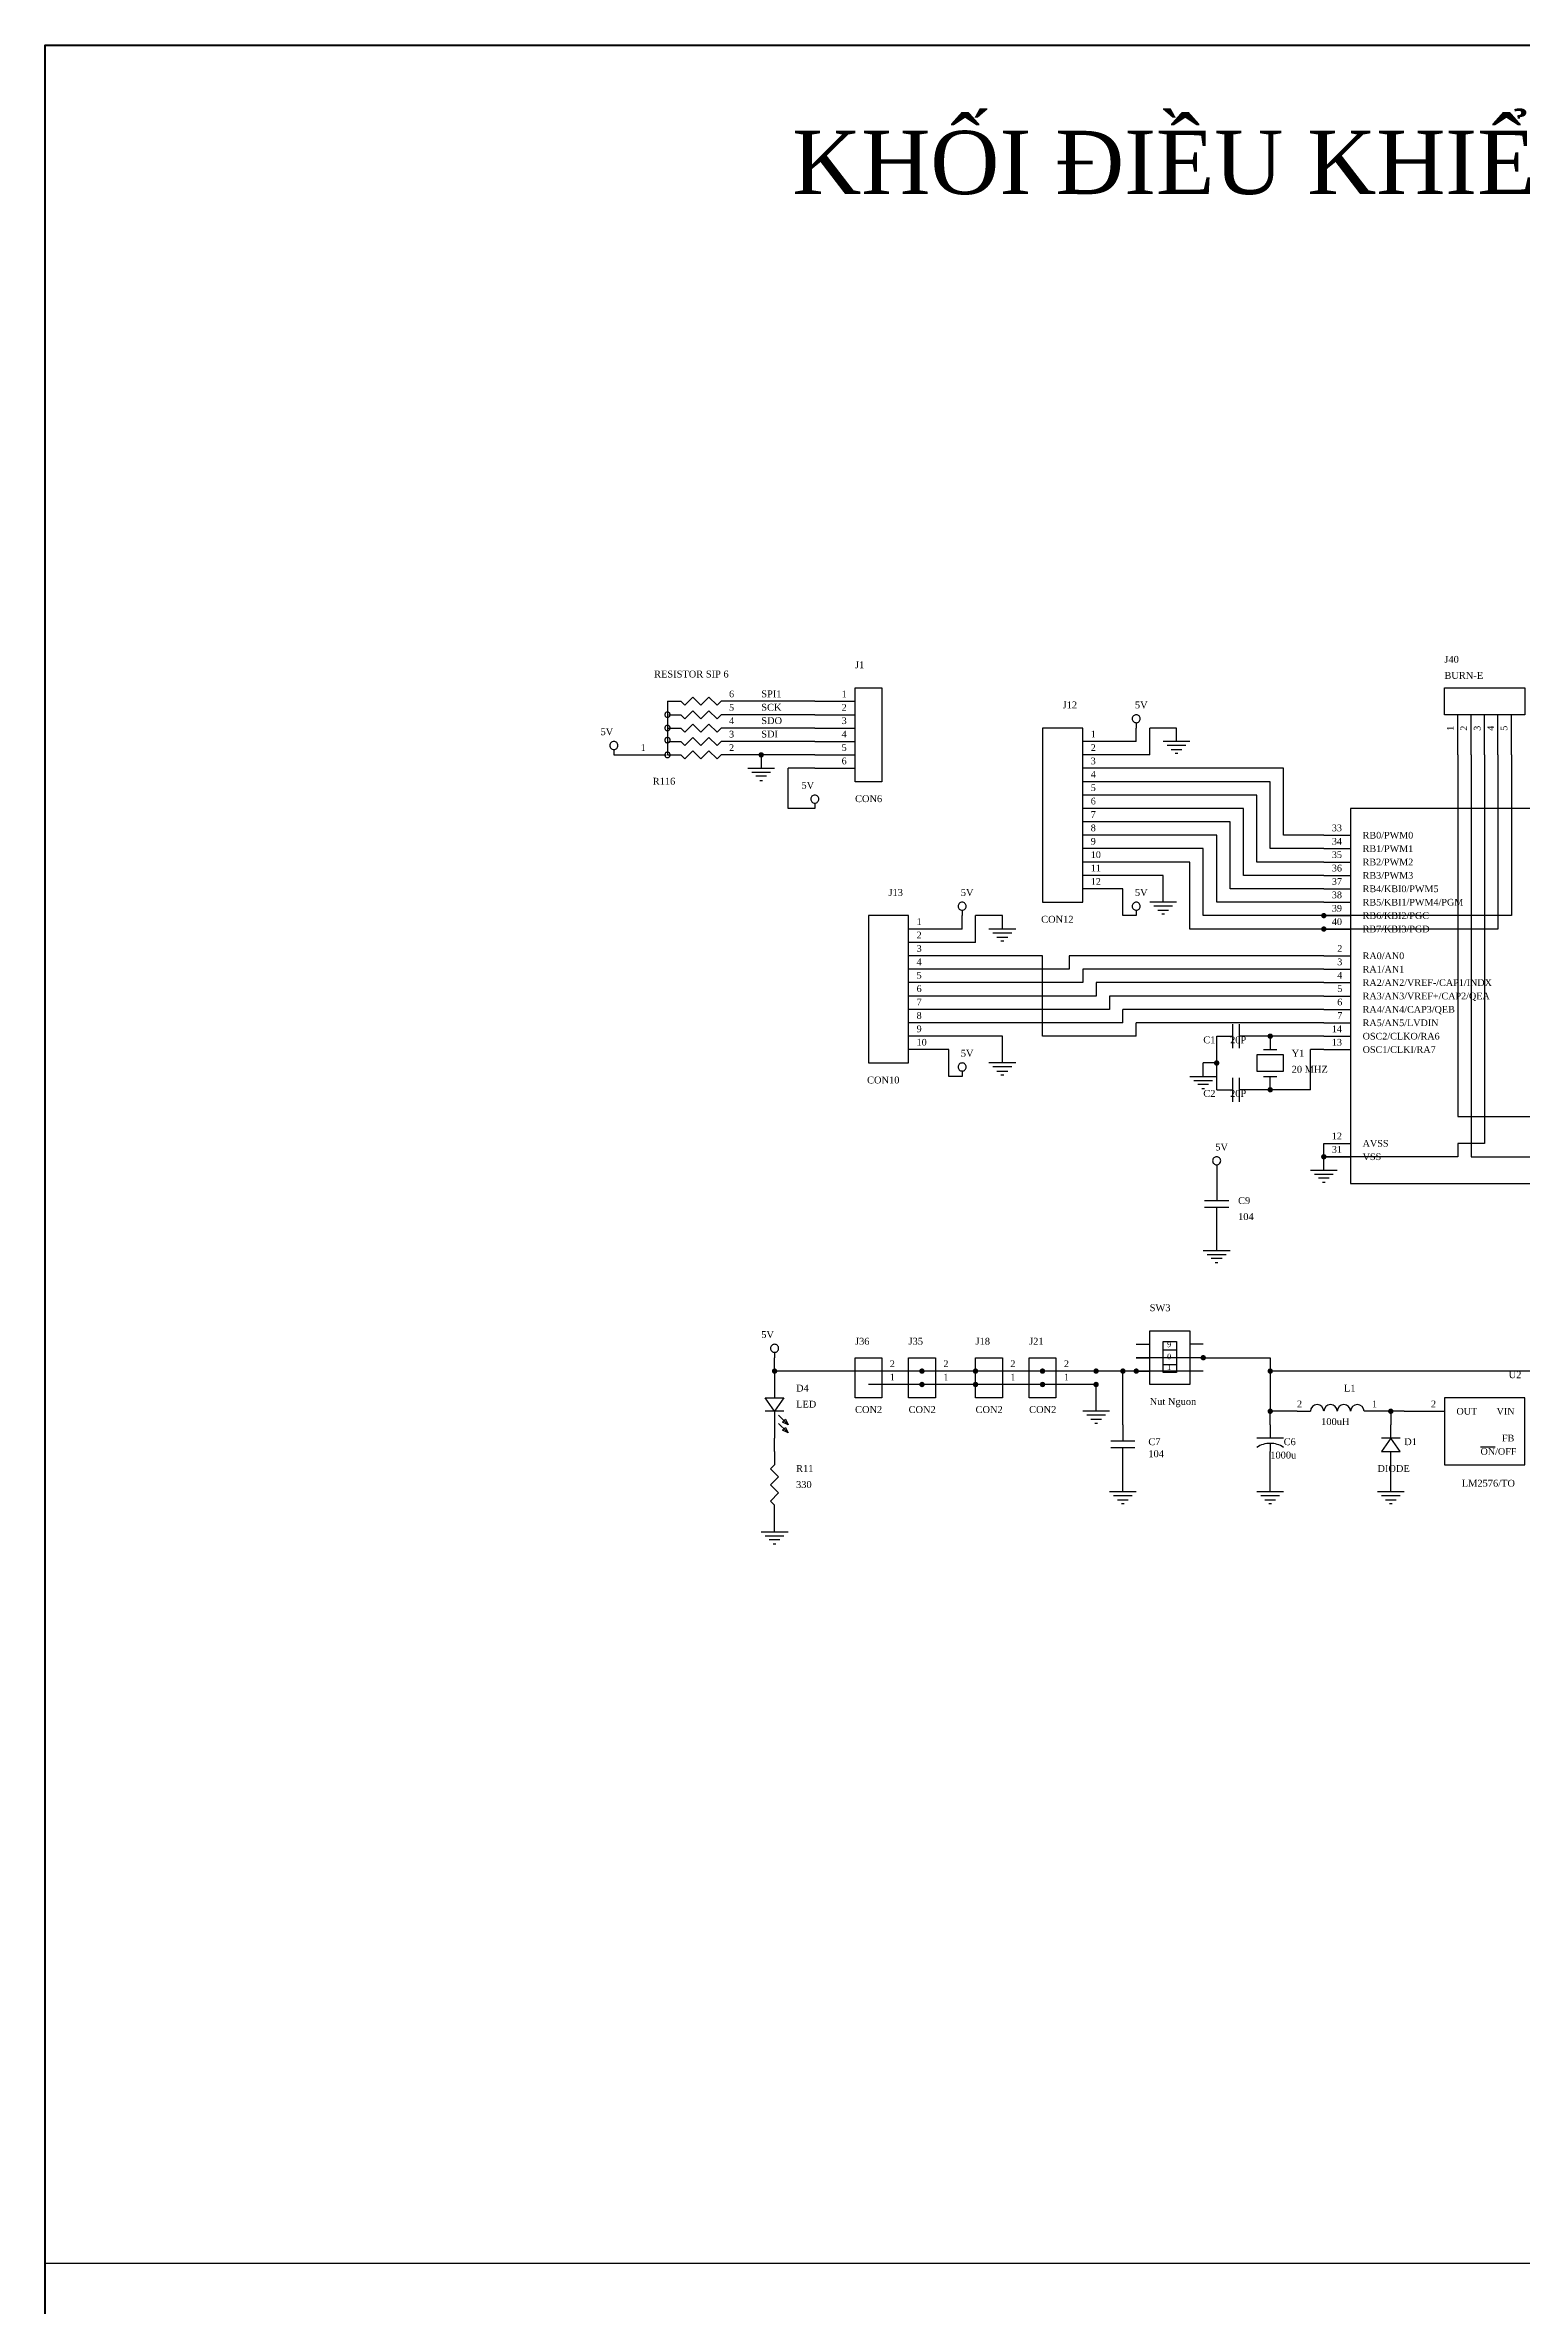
# Model space of a CAD drawing. Header units: inches. Extents: x 10 to 2893, y 8 to 851.
# Drawn here: x 10.2 to 290.4, y 421.7 to 850.5 of the extents above; entities that cross this region are included whole.
import ezdxf

# ---------------------------------------------------------------- set-up
doc = ezdxf.new("R2010")
doc.units = ezdxf.units.IN
doc.header["$MEASUREMENT"] = 0
for name, color, linetype in [('DUONG BAO', 80, 'Continuous'), ('PARTS', 7, 'Continuous'), ('PARTTEXT', 7, 'Continuous'), ('WIRE', 7, 'Continuous'), ('WIRETEXT', 7, 'Continuous')]:
    doc.layers.add(name, color=color, linetype=linetype)
doc.layers.add('net dam', color=7, linetype='Continuous', lineweight=35)
doc.styles.add('Manh', font='times_0.ttf')
doc.styles.get("Standard").update_dxf_attribs({"font": 'times_0.ttf'})

msp = doc.modelspace()

# ---------------------------------------------------------------- linework, layer by layer
msp.add_line((10.23, 430), (1199.23, 430))
at = {"layer": 'net dam', "color": 7, "lineweight": 60}
msp.add_lwpolyline([(10.23, 9.5), (10.23, 850.5), (1199.23, 850.5), (1199.23, 9.5), (10.23, 9.5)], close=True, dxfattribs=at)
at = {"layer": 'PARTS'}
for p, q in [((146, 726.11), (138.38, 726.11)), ((156.16, 726.11), (163.78, 726.11)), ((146, 723.57), (138.38, 723.57)), ((146, 721.03), (138.38, 721.03)), ((156.16, 723.57), (163.78, 723.57)), ((156.16, 721.03), (163.78, 721.03)), ((278.08, 715.95), (278.08, 723.57)), ((280.62, 715.95), (280.62, 723.57)), ((283.16, 715.95), (283.16, 723.57)), ((285.7, 715.95), (285.7, 723.57)), ((288.24, 715.95), (288.24, 723.57)), ((146, 718.49), (138.38, 718.49)), ((156.16, 718.49), (163.78, 718.49)), ((214.58, 718.49), (206.96, 718.49)), ((118.06, 715.95), (125.68, 715.95)), ((146, 715.95), (138.38, 715.95)), ((156.16, 715.95), (163.78, 715.95)), ((156.16, 713.41), (163.78, 713.41)), ((214.58, 715.95), (206.96, 715.95)), ((214.58, 713.41), (206.96, 713.41)), ((214.58, 710.87), (206.96, 710.87)), ((214.58, 708.33), (206.96, 708.33)), ((214.58, 705.79), (206.96, 705.79)), ((214.58, 703.25), (206.96, 703.25)), ((214.58, 700.71), (206.96, 700.71)), ((252.68, 700.71), (257.76, 700.71)), ((214.58, 698.17), (206.96, 698.17)), ((214.58, 695.63), (206.96, 695.63)), ((252.68, 698.17), (257.76, 698.17)), ((252.68, 695.63), (257.76, 695.63)), ((214.58, 693.09), (206.96, 693.09)), ((214.58, 690.55), (206.96, 690.55)), ((252.68, 693.09), (257.76, 693.09)), ((252.68, 690.55), (257.76, 690.55)), ((252.68, 688.01), (257.76, 688.01)), ((181.56, 682.93), (173.94, 682.93)), ((252.68, 685.47), (257.76, 685.47)), ((252.68, 682.93), (257.76, 682.93)), ((181.56, 680.39), (173.94, 680.39)), ((181.56, 677.85), (173.94, 677.85)), ((252.68, 677.85), (257.76, 677.85)), ((181.56, 675.31), (173.94, 675.31)), ((252.68, 675.31), (257.76, 675.31)), ((181.56, 672.77), (173.94, 672.77)), ((181.56, 670.23), (173.94, 670.23)), ((252.68, 672.77), (257.76, 672.77)), ((252.68, 670.23), (257.76, 670.23)), ((181.56, 667.69), (173.94, 667.69)), ((181.56, 665.15), (173.94, 665.15)), ((252.68, 667.69), (257.76, 667.69)), ((252.68, 665.15), (257.76, 665.15)), ((181.56, 662.61), (173.94, 662.61)), ((232.36, 662.61), (234.9, 662.61)), ((239.98, 662.61), (237.44, 662.61)), ((242.52, 662.61), (242.52, 660.07)), ((252.68, 662.61), (257.76, 662.61)), ((181.56, 660.07), (173.94, 660.07)), ((252.68, 660.07), (257.76, 660.07)), ((232.36, 652.45), (234.9, 652.45)), ((239.98, 652.45), (237.44, 652.45)), ((242.52, 652.45), (242.52, 654.99)), ((252.68, 642.29), (257.76, 642.29)), ((252.68, 639.75), (257.76, 639.75)), ((232.36, 634.67), (232.36, 632.13)), ((232.36, 627.05), (232.36, 629.59)), ((217.12, 604.19), (219.66, 604.19)), ((217.12, 601.65), (219.66, 601.65)), ((229.82, 604.19), (227.28, 604.19)), ((229.82, 601.65), (227.28, 601.65)), ((148.54, 599.11), (148.54, 596.57)), ((176.48, 599.11), (168.86, 599.11)), ((176.48, 596.57), (168.86, 596.57)), ((186.64, 599.11), (179.02, 599.11)), ((186.64, 596.57), (179.02, 596.57)), ((199.34, 599.11), (191.72, 599.11)), ((199.34, 596.57), (191.72, 596.57)), ((209.5, 599.11), (201.88, 599.11)), ((209.5, 596.57), (201.88, 596.57)), ((217.12, 599.11), (219.66, 599.11)), ((229.82, 599.11), (227.28, 599.11)), ((214.58, 588.95), (214.58, 586.41)), ((242.52, 588.95), (242.52, 586.41)), ((247.6, 591.49), (250.14, 591.49)), ((262.84, 591.49), (260.3, 591.49)), ((265.38, 591.49), (265.38, 588.95)), ((267.92, 591.49), (275.54, 591.49)), ((148.54, 583.87), (148.54, 586.41)), ((148.54, 583.87), (148.54, 581.33)), ((214.58, 581.33), (214.58, 583.87)), ((242.52, 581.33), (242.52, 583.87)), ((265.38, 578.79), (265.38, 581.33)), ((148.54, 571.17), (148.54, 573.71))]:
    msp.add_line(p, q, dxfattribs=at)
for points in [[(128.22, 726.11), (130.76, 726.11)], [(128.22, 726.11), (128.22, 715.95)], [(130.76, 726.11), (131.52, 725.35)], [(131.52, 725.35), (133.04, 726.87)], [(133.04, 726.87), (134.57, 725.35)], [(134.57, 725.35), (136.09, 726.87)], [(136.09, 726.87), (137.61, 725.35)], [(137.61, 725.35), (138.38, 726.11)], [(128.22, 721.03), (130.76, 721.03)], [(128.47, 723.57), (130.76, 723.57)], [(130.76, 723.57), (131.52, 722.81)], [(130.76, 721.03), (131.52, 720.27)], [(131.52, 722.81), (133.04, 724.33)], [(131.52, 720.27), (133.04, 721.79)], [(133.04, 724.33), (134.57, 722.81)], [(133.04, 721.79), (134.57, 720.27)], [(134.57, 722.81), (136.09, 724.33)], [(134.57, 720.27), (136.09, 721.79)], [(136.09, 724.33), (137.61, 722.81)], [(136.09, 721.79), (137.61, 720.27)], [(137.61, 722.81), (138.38, 723.57)], [(137.61, 720.27), (138.38, 721.03)], [(217.12, 722.05), (217.12, 721.03)], [(118.06, 716.97), (118.06, 715.95)], [(128.47, 718.49), (130.76, 718.49)], [(130.76, 718.49), (131.52, 717.73)], [(131.52, 717.73), (133.04, 719.25)], [(131.52, 715.19), (133.04, 716.71)], [(133.04, 719.25), (134.57, 717.73)], [(133.04, 716.71), (134.57, 715.19)], [(134.57, 717.73), (136.09, 719.25)], [(134.57, 715.19), (136.09, 716.71)], [(136.09, 719.25), (137.61, 717.73)], [(136.09, 716.71), (137.61, 715.19)], [(137.61, 717.73), (138.38, 718.49)], [(227.28, 718.49), (222.2, 718.49)], [(226.51, 717.73), (222.96, 717.73)], [(223.72, 716.97), (225.75, 716.97)], [(224.99, 716.2), (224.48, 716.2)], [(125.68, 715.95), (127.96, 715.95)], [(128.22, 715.95), (130.76, 715.95)], [(130.76, 715.95), (131.52, 715.19)], [(137.61, 715.19), (138.38, 715.95)], [(143.46, 713.41), (148.54, 713.41)], [(144.22, 712.65), (147.77, 712.65)], [(147.01, 711.89), (144.98, 711.89)], [(145.74, 711.12), (146.25, 711.12)], [(156.16, 706.81), (156.16, 705.79)], [(184.1, 686.49), (184.1, 685.47)], [(217.12, 686.49), (217.12, 685.47)], [(224.74, 688.01), (219.66, 688.01)], [(223.97, 687.25), (220.42, 687.25)], [(221.18, 686.49), (223.21, 686.49)], [(194.26, 682.93), (189.18, 682.93)], [(193.49, 682.17), (189.94, 682.17)], [(222.45, 685.72), (221.94, 685.72)], [(190.7, 681.41), (192.73, 681.41)], [(191.97, 680.64), (191.46, 680.64)], [(235.4, 660.32), (235.4, 664.9)], [(236.67, 660.32), (236.67, 664.9)], [(234.9, 662.61), (235.4, 662.61)], [(237.44, 662.61), (236.67, 662.61)], [(194.26, 657.53), (189.18, 657.53)], [(193.49, 656.77), (189.94, 656.77)], [(245.06, 659.05), (239.98, 659.05)], [(239.98, 659.05), (239.98, 656.01)], [(241.25, 660.07), (243.79, 660.07)], [(245.06, 656.01), (245.06, 659.05)], [(184.1, 656.01), (184.1, 654.99)], [(190.7, 656.01), (192.73, 656.01)], [(191.97, 655.24), (191.46, 655.24)], [(227.28, 654.99), (232.36, 654.99)], [(228.04, 654.23), (231.59, 654.23)], [(230.83, 653.47), (228.8, 653.47)], [(229.56, 652.7), (230.07, 652.7)], [(234.9, 652.45), (235.4, 652.45)], [(235.4, 650.16), (235.4, 654.74)], [(236.67, 650.16), (236.67, 654.74)], [(237.44, 652.45), (236.67, 652.45)], [(239.98, 656.01), (245.06, 656.01)], [(241.25, 654.99), (243.79, 654.99)], [(232.36, 638.23), (232.36, 637.21)], [(250.14, 637.21), (255.22, 637.21)], [(250.9, 636.45), (254.45, 636.45)], [(253.69, 635.69), (251.66, 635.69)], [(252.42, 634.92), (252.93, 634.92)], [(234.64, 631.37), (230.07, 631.37)], [(232.36, 632.13), (232.36, 631.37)], [(234.64, 630.1), (230.07, 630.1)], [(232.36, 629.59), (232.36, 630.1)], [(229.82, 621.97), (234.9, 621.97)], [(230.58, 621.21), (234.13, 621.21)], [(233.37, 620.45), (231.34, 620.45)], [(232.1, 619.68), (232.61, 619.68)], [(148.54, 602.67), (148.54, 601.65)], [(222.2, 603.17), (224.74, 603.17)], [(222.2, 600.38), (224.74, 600.38)], [(148.54, 596.57), (148.54, 594.03)], [(150.31, 591.49), (146.76, 591.49)], [(148.54, 591.49), (148.54, 586.41)], [(150.82, 589.2), (149.3, 590.73)], [(150.82, 587.68), (149.3, 589.2)], [(212.04, 591.49), (206.96, 591.49)], [(211.27, 590.73), (207.72, 590.73)], [(208.48, 589.97), (210.51, 589.97)], [(209.75, 589.2), (209.24, 589.2)], [(265.38, 586.41), (265.38, 588.95)], [(212.29, 585.9), (216.86, 585.9)], [(212.29, 584.63), (216.86, 584.63)], [(214.58, 586.41), (214.58, 585.9)], [(214.58, 583.87), (214.58, 584.63)], [(245.06, 586.41), (239.98, 586.41)], [(242.52, 585.39), (242.52, 583.87)], [(267.15, 586.41), (263.6, 586.41)], [(265.38, 581.33), (265.38, 583.87)], [(147.77, 580.57), (148.54, 581.33)], [(149.3, 579.04), (147.77, 580.57)], [(147.77, 577.52), (149.3, 579.04)], [(149.3, 576), (147.77, 577.52)], [(147.77, 574.47), (149.3, 576)], [(217.12, 576.25), (212.04, 576.25)], [(216.35, 575.49), (212.8, 575.49)], [(213.56, 574.73), (215.59, 574.73)], [(245.06, 576.25), (239.98, 576.25)], [(244.29, 575.49), (240.74, 575.49)], [(241.5, 574.73), (243.53, 574.73)], [(267.92, 576.25), (262.84, 576.25)], [(267.15, 575.49), (263.6, 575.49)], [(264.36, 574.73), (266.39, 574.73)], [(148.54, 573.71), (147.77, 574.47)], [(214.83, 573.96), (214.32, 573.96)], [(242.77, 573.96), (242.26, 573.96)], [(265.63, 573.96), (265.12, 573.96)], [(146, 568.63), (151.08, 568.63)], [(146.76, 567.87), (150.31, 567.87)], [(149.55, 567.11), (147.52, 567.11)], [(148.28, 566.34), (148.79, 566.34)]]:
    msp.add_lwpolyline(points, dxfattribs=at)
for points in [[(163.78, 728.65), (168.86, 728.65), (168.86, 710.87), (163.78, 710.87)], [(275.54, 723.57), (275.54, 728.65), (290.78, 728.65), (290.78, 723.57)], [(206.96, 721.03), (199.34, 721.03), (199.34, 688.01), (206.96, 688.01)], [(257.76, 634.67), (316.18, 634.67), (316.18, 705.79), (257.76, 705.79)], [(173.94, 685.47), (166.32, 685.47), (166.32, 657.53), (173.94, 657.53)], [(219.66, 606.73), (227.28, 606.73), (227.28, 596.57), (219.66, 596.57)], [(222.2, 604.7), (224.74, 604.7), (224.74, 598.86), (222.2, 598.86)], [(168.86, 594.03), (163.78, 594.03), (163.78, 601.65), (168.86, 601.65)], [(179.02, 594.03), (173.94, 594.03), (173.94, 601.65), (179.02, 601.65)], [(191.72, 594.03), (186.64, 594.03), (186.64, 601.65), (191.72, 601.65)], [(201.88, 594.03), (196.8, 594.03), (196.8, 601.65), (201.88, 601.65)], [(148.54, 591.49), (148.54, 591.49), (146.76, 594.03), (150.31, 594.03), (148.54, 591.49)], [(290.78, 594.03), (275.54, 594.03), (275.54, 581.33), (290.78, 581.33)], [(150.57, 589.97), (150.57, 589.97), (151.08, 588.95), (150.06, 589.46), (150.57, 589.97)], [(150.57, 588.44), (150.57, 588.44), (151.08, 587.43), (150.06, 587.93), (150.57, 588.44)], [(265.38, 586.41), (265.38, 586.41), (263.6, 583.87), (267.15, 583.87), (265.38, 586.41)]]:
    msp.add_lwpolyline(points, close=True, dxfattribs=at)
for points in [[(128.72, 723.57, 0.0985), (128.69, 723.76, 0.0985), (128.58, 723.93, 0.0985), (128.41, 724.04, 0.0985), (128.22, 724.08, 0.0985), (128.02, 724.04, 0.0985), (127.86, 723.93, 0.0985), (127.75, 723.76, 0.0985), (127.71, 723.57, 0.0985), (127.75, 723.38, 0.0985), (127.86, 723.21, 0.0985), (128.02, 723.1, 0.0985), (128.22, 723.06, 0.0985), (128.41, 723.1, 0.0985), (128.58, 723.21, 0.0985), (128.69, 723.38, 0.0985)], [(128.72, 721.03, 0.0985), (128.69, 721.22, 0.0985), (128.58, 721.39, 0.0985), (128.41, 721.5, 0.0985), (128.22, 721.54, 0.0985), (128.02, 721.5, 0.0985), (127.86, 721.39, 0.0985), (127.75, 721.22, 0.0985), (127.71, 721.03, 0.0985), (127.75, 720.84, 0.0985), (127.86, 720.67, 0.0985), (128.02, 720.56, 0.0985), (128.22, 720.52, 0.0985), (128.41, 720.56, 0.0985), (128.58, 720.67, 0.0985), (128.69, 720.84, 0.0985)], [(217.88, 722.81, 0.0985), (217.82, 723.1, 0.0985), (217.65, 723.35, 0.0985), (217.41, 723.51, 0.0985), (217.12, 723.57, 0.0985), (216.82, 723.51, 0.0985), (216.58, 723.35, 0.0985), (216.41, 723.1, 0.0985), (216.35, 722.81, 0.0985), (216.41, 722.52, 0.0985), (216.58, 722.27, 0.0985), (216.82, 722.1, 0.0985), (217.12, 722.05, 0.0985), (217.41, 722.1, 0.0985), (217.65, 722.27, 0.0985), (217.82, 722.52, 0.0985)], [(118.82, 717.73, 0.0985), (118.76, 718.02, 0.0985), (118.59, 718.27, 0.0985), (118.35, 718.43, 0.0985), (118.06, 718.49, 0.0985), (117.76, 718.43, 0.0985), (117.52, 718.27, 0.0985), (117.35, 718.02, 0.0985), (117.29, 717.73, 0.0985), (117.35, 717.44, 0.0985), (117.52, 717.19, 0.0985), (117.76, 717.02, 0.0985), (118.06, 716.97, 0.0985), (118.35, 717.02, 0.0985), (118.59, 717.19, 0.0985), (118.76, 717.44, 0.0985)], [(128.72, 718.74, 0.0985), (128.69, 718.94, 0.0985), (128.58, 719.1, 0.0985), (128.41, 719.21, 0.0985), (128.22, 719.25, 0.0985), (128.02, 719.21, 0.0985), (127.86, 719.1, 0.0985), (127.75, 718.94, 0.0985), (127.71, 718.74, 0.0985), (127.75, 718.55, 0.0985), (127.86, 718.39, 0.0985), (128.02, 718.28, 0.0985), (128.22, 718.24, 0.0985), (128.41, 718.28, 0.0985), (128.58, 718.39, 0.0985), (128.69, 718.55, 0.0985)], [(128.72, 715.95, 0.0985), (128.69, 716.14, 0.0985), (128.58, 716.31, 0.0985), (128.41, 716.42, 0.0985), (128.22, 716.46, 0.0985), (128.02, 716.42, 0.0985), (127.86, 716.31, 0.0985), (127.75, 716.14, 0.0985), (127.71, 715.95, 0.0985), (127.75, 715.76, 0.0985), (127.86, 715.59, 0.0985), (128.02, 715.48, 0.0985), (128.22, 715.44, 0.0985), (128.41, 715.48, 0.0985), (128.58, 715.59, 0.0985), (128.69, 715.76, 0.0985)], [(156.92, 707.57, 0.0985), (156.86, 707.86, 0.0985), (156.69, 708.11, 0.0985), (156.45, 708.27, 0.0985), (156.16, 708.33, 0.0985), (155.86, 708.27, 0.0985), (155.62, 708.11, 0.0985), (155.45, 707.86, 0.0985), (155.39, 707.57, 0.0985), (155.45, 707.28, 0.0985), (155.62, 707.03, 0.0985), (155.86, 706.86, 0.0985), (156.16, 706.81, 0.0985), (156.45, 706.86, 0.0985), (156.69, 707.03, 0.0985), (156.86, 707.28, 0.0985)], [(184.86, 687.25, 0.0985), (184.8, 687.54, 0.0985), (184.63, 687.79, 0.0985), (184.39, 687.95, 0.0985), (184.1, 688.01, 0.0985), (183.8, 687.95, 0.0985), (183.56, 687.79, 0.0985), (183.39, 687.54, 0.0985), (183.33, 687.25, 0.0985), (183.39, 686.96, 0.0985), (183.56, 686.71, 0.0985), (183.8, 686.54, 0.0985), (184.1, 686.49, 0.0985), (184.39, 686.54, 0.0985), (184.63, 686.71, 0.0985), (184.8, 686.96, 0.0985)], [(217.88, 687.25, 0.0985), (217.82, 687.54, 0.0985), (217.65, 687.79, 0.0985), (217.41, 687.95, 0.0985), (217.12, 688.01, 0.0985), (216.82, 687.95, 0.0985), (216.58, 687.79, 0.0985), (216.41, 687.54, 0.0985), (216.35, 687.25, 0.0985), (216.41, 686.96, 0.0985), (216.58, 686.71, 0.0985), (216.82, 686.54, 0.0985), (217.12, 686.49, 0.0985), (217.41, 686.54, 0.0985), (217.65, 686.71, 0.0985), (217.82, 686.96, 0.0985)], [(184.86, 656.77, 0.0985), (184.8, 657.06, 0.0985), (184.63, 657.31, 0.0985), (184.39, 657.47, 0.0985), (184.1, 657.53, 0.0985), (183.8, 657.47, 0.0985), (183.56, 657.31, 0.0985), (183.39, 657.06, 0.0985), (183.33, 656.77, 0.0985), (183.39, 656.48, 0.0985), (183.56, 656.23, 0.0985), (183.8, 656.06, 0.0985), (184.1, 656.01, 0.0985), (184.39, 656.06, 0.0985), (184.63, 656.23, 0.0985), (184.8, 656.48, 0.0985)], [(233.12, 638.99, 0.0985), (233.06, 639.28, 0.0985), (232.89, 639.53, 0.0985), (232.65, 639.69, 0.0985), (232.36, 639.75, 0.0985), (232.06, 639.69, 0.0985), (231.82, 639.53, 0.0985), (231.65, 639.28, 0.0985), (231.59, 638.99, 0.0985), (231.65, 638.7, 0.0985), (231.82, 638.45, 0.0985), (232.06, 638.28, 0.0985), (232.36, 638.23, 0.0985), (232.65, 638.28, 0.0985), (232.89, 638.45, 0.0985), (233.06, 638.7, 0.0985)], [(149.3, 603.43, 0.0985), (149.24, 603.72, 0.0985), (149.07, 603.97, 0.0985), (148.83, 604.13, 0.0985), (148.54, 604.19, 0.0985), (148.24, 604.13, 0.0985), (148, 603.97, 0.0985), (147.83, 603.72, 0.0985), (147.77, 603.43, 0.0985), (147.83, 603.14, 0.0985), (148, 602.89, 0.0985), (148.24, 602.72, 0.0985), (148.54, 602.67, 0.0985), (148.83, 602.72, 0.0985), (149.07, 602.89, 0.0985), (149.24, 603.14, 0.0985)]]:
    msp.add_lwpolyline(points, format="xyb", close=True, dxfattribs=at)
for points in [[(252.68, 591.49, 1), (250.14, 591.49)], [(255.22, 591.49, 1), (252.68, 591.49)], [(257.76, 591.49, 1), (255.22, 591.49)], [(260.3, 591.49, 1), (257.76, 591.49)], [(242.52, 585.39, 0.1654), (239.98, 584.63)], [(245.06, 584.63, 0.1654), (242.52, 585.39)]]:
    msp.add_lwpolyline(points, format="xyb", dxfattribs=at)
at = {"layer": 'WIRE'}
for points in [[(156.16, 726.11), (146, 726.11)], [(156.16, 723.57), (146, 723.57)], [(156.16, 721.03), (146, 721.03)], [(217.12, 718.49), (217.12, 721.03)], [(224.74, 721.03), (219.66, 721.03)], [(219.66, 715.95), (219.66, 721.03)], [(224.74, 718.49), (224.74, 721.03)], [(156.16, 718.49), (146, 718.49)], [(217.12, 718.49), (214.58, 718.49)], [(156.16, 715.95), (146, 715.95)], [(146, 715.95), (146, 713.41)], [(156.16, 713.41), (151.08, 713.41)], [(151.08, 705.79), (151.08, 713.41)], [(219.66, 715.95), (214.58, 715.95)], [(245.06, 713.41), (214.58, 713.41)], [(245.06, 700.71), (245.06, 713.41)], [(278.08, 715.95), (278.08, 647.37)], [(280.62, 715.95), (280.62, 639.75)], [(283.16, 715.95), (283.16, 642.29)], [(285.7, 715.95), (285.7, 682.93)], [(288.24, 715.95), (288.24, 685.47)], [(242.52, 710.87), (214.58, 710.87)], [(239.98, 708.33), (214.58, 708.33)], [(239.98, 695.63), (239.98, 708.33)], [(242.52, 698.17), (242.52, 710.87)], [(156.16, 705.79), (151.08, 705.79)], [(237.44, 705.79), (214.58, 705.79)], [(234.9, 703.25), (214.58, 703.25)], [(234.9, 690.55), (234.9, 703.25)], [(237.44, 693.09), (237.44, 705.79)], [(232.36, 700.71), (214.58, 700.71)], [(232.36, 688.01), (232.36, 700.71)], [(252.68, 700.71), (245.06, 700.71)], [(229.82, 698.17), (214.58, 698.17)], [(227.28, 695.63), (214.58, 695.63)], [(227.28, 682.93), (227.28, 695.63)], [(229.82, 685.47), (229.82, 698.17)], [(252.68, 695.63), (239.98, 695.63)], [(252.68, 698.17), (242.52, 698.17)], [(222.2, 693.09), (214.58, 693.09)], [(214.58, 685.47), (214.58, 690.55)], [(222.2, 688.01), (222.2, 693.09)], [(252.68, 690.55), (234.9, 690.55)], [(252.68, 693.09), (237.44, 693.09)], [(252.68, 688.01), (232.36, 688.01)], [(184.1, 682.93), (181.56, 682.93)], [(184.1, 682.93), (184.1, 685.47)], [(191.72, 685.47), (186.64, 685.47)], [(186.64, 680.39), (186.64, 685.47)], [(191.72, 682.93), (191.72, 685.47)], [(217.12, 685.47), (214.58, 685.47)], [(252.68, 682.93), (227.28, 682.93)], [(252.68, 685.47), (229.82, 685.47)], [(288.24, 685.47), (252.68, 685.47)], [(285.7, 682.93), (252.68, 682.93)], [(186.64, 680.39), (181.56, 680.39)], [(199.34, 677.85), (181.56, 677.85)], [(199.34, 662.61), (199.34, 677.85)], [(252.68, 677.85), (204.42, 677.85)], [(204.42, 677.85), (204.42, 675.31)], [(204.42, 675.31), (181.56, 675.31)], [(252.68, 675.31), (206.96, 675.31)], [(206.96, 675.31), (206.96, 672.77)], [(206.96, 672.77), (181.56, 672.77)], [(209.5, 670.23), (181.56, 670.23)], [(252.68, 672.77), (209.5, 672.77)], [(209.5, 672.77), (209.5, 670.23)], [(252.68, 670.23), (212.04, 670.23)], [(212.04, 670.23), (212.04, 667.69)], [(212.04, 667.69), (181.56, 667.69)], [(214.58, 665.15), (181.56, 665.15)], [(252.68, 667.69), (214.58, 667.69)], [(214.58, 665.15), (214.58, 667.69)], [(252.68, 665.15), (217.12, 665.15)], [(217.12, 662.61), (217.12, 665.15)], [(191.72, 662.61), (181.56, 662.61)], [(191.72, 657.53), (191.72, 662.61)], [(217.12, 662.61), (199.34, 662.61)], [(232.36, 657.53), (232.36, 662.61)], [(242.52, 662.61), (239.98, 662.61)], [(252.68, 662.61), (242.52, 662.61)], [(181.56, 654.99), (181.56, 660.07)], [(229.82, 654.99), (229.82, 657.53)], [(232.36, 657.53), (229.82, 657.53)], [(232.36, 652.45), (232.36, 657.53)], [(250.14, 652.45), (250.14, 660.07)], [(252.68, 660.07), (250.14, 660.07)], [(184.1, 654.99), (181.56, 654.99)], [(242.52, 652.45), (239.98, 652.45)], [(250.14, 652.45), (242.52, 652.45)], [(278.08, 647.37), (321.26, 647.37)], [(252.68, 639.75), (252.68, 642.29)], [(252.68, 637.21), (252.68, 639.75)], [(278.08, 639.75), (252.68, 639.75)], [(283.16, 642.29), (278.08, 642.29)], [(278.08, 642.29), (278.08, 639.75)], [(280.62, 639.75), (321.26, 639.75)], [(232.36, 637.21), (232.36, 634.67)], [(232.36, 621.97), (232.36, 627.05)], [(148.54, 599.11), (148.54, 601.65)], [(229.82, 601.65), (217.12, 601.65)], [(229.82, 601.65), (242.52, 601.65)], [(242.52, 601.65), (242.52, 599.11)], [(176.48, 599.11), (148.54, 599.11)], [(176.48, 596.57), (166.32, 596.57)], [(186.64, 599.11), (176.48, 599.11)], [(186.64, 596.57), (176.48, 596.57)], [(199.34, 599.11), (186.64, 599.11)], [(199.34, 596.57), (186.64, 596.57)], [(209.5, 599.11), (199.34, 599.11)], [(209.5, 596.57), (199.34, 596.57)], [(214.58, 599.11), (209.5, 599.11)], [(209.5, 591.49), (209.5, 596.57)], [(214.58, 588.95), (214.58, 599.11)], [(217.12, 599.11), (214.58, 599.11)], [(229.82, 599.11), (217.12, 599.11)], [(303.48, 599.11), (242.52, 599.11)], [(242.52, 599.11), (242.52, 591.49)], [(247.6, 591.49), (242.52, 591.49)], [(242.52, 588.95), (242.52, 591.49)], [(265.38, 591.49), (262.84, 591.49)], [(267.92, 591.49), (265.38, 591.49)], [(214.58, 576.25), (214.58, 581.33)], [(242.52, 576.25), (242.52, 581.33)], [(265.38, 576.25), (265.38, 578.79)], [(148.54, 568.63), (148.54, 571.17)]]:
    msp.add_lwpolyline(points, dxfattribs=at)
at = {"layer": 'WIRE', "const_width": 0.508}
for points in [[(145.74, 715.95, 1), (146.25, 715.95, 1)], [(252.42, 685.47, 1), (252.93, 685.47, 1)], [(252.42, 682.93, 1), (252.93, 682.93, 1)], [(242.26, 662.61, 1), (242.77, 662.61, 1)], [(232.1, 657.53, 1), (232.61, 657.53, 1)], [(242.26, 652.45, 1), (242.77, 652.45, 1)], [(252.42, 639.75, 1), (252.93, 639.75, 1)], [(229.56, 601.65, 1), (230.07, 601.65, 1)], [(148.28, 599.11, 1), (148.79, 599.11, 1)], [(176.22, 599.11, 1), (176.73, 599.11, 1)], [(176.22, 596.57, 1), (176.73, 596.57, 1)], [(186.38, 599.11, 1), (186.89, 599.11, 1)], [(186.38, 596.57, 1), (186.89, 596.57, 1)], [(199.08, 599.11, 1), (199.59, 599.11, 1)], [(199.08, 596.57, 1), (199.59, 596.57, 1)], [(209.24, 599.11, 1), (209.75, 599.11, 1)], [(209.24, 596.57, 1), (209.75, 596.57, 1)], [(214.32, 599.11, 1), (214.83, 599.11, 1)], [(216.86, 599.11, 1), (217.37, 599.11, 1)], [(242.26, 599.11, 1), (242.77, 599.11, 1)], [(242.26, 591.49, 1), (242.77, 591.49, 1)], [(265.12, 591.49, 1), (265.63, 591.49, 1)]]:
    msp.add_lwpolyline(points, format="xyb", close=True, dxfattribs=at)

# ---------------------------------------------------------------- texts
at = {"layer": 'DUONG BAO', "color": 7, "insert": (151.89, 834.28), "char_height": 12, "width": 278.9905, "attachment_point": 1, "style": 'Manh'}
msp.add_mtext('\\pt204;KHỐI {\\fTimes New Roman|b0|i0|c238|p18;Đ}IỀU KHIỂN TRUNG TÂM', dxfattribs=at)
at = {"layer": 'PARTS'}
for s, p in [('6', (139.9, 726.87)), ('5', (139.9, 724.33)), ('2', (161.24, 724.33)), ('1', (161.24, 726.87)), ('4', (139.9, 721.79)), ('3', (139.9, 719.25)), ('4', (161.24, 719.25)), ('3', (161.24, 721.79)), ('1', (208.48, 719.25)), ('1', (123.14, 716.71)), ('2', (139.9, 716.71)), ('5', (161.24, 716.71)), ('2', (208.48, 716.71)), ('6', (161.24, 714.17)), ('4', (208.48, 711.63)), ('3', (208.48, 714.17)), ('6', (208.48, 706.55)), ('5', (208.48, 709.09)), ('7', (208.48, 704.01)), ('9', (208.48, 698.93)), ('8', (208.48, 701.47)), ('33', (254.2, 701.47)), ('34', (254.2, 698.93)), ('RB0/PWM0', (260.04, 700.08)), ('10', (208.48, 696.39)), ('11', (208.48, 693.85)), ('35', (254.2, 696.39)), ('36', (254.2, 693.85)), ('RB1/PWM1', (260.04, 697.54)), ('RB2/PWM2', (260.04, 695)), ('12', (208.48, 691.31)), ('37', (254.2, 691.31)), ('RB3/PWM3', (260.04, 692.46)), ('RB4/KBI0/PWM5', (260.04, 689.92)), ('38', (254.2, 688.77)), ('39', (254.2, 686.23)), ('RB5/KBI1/PWM4/PGM', (260.04, 687.38)), ('RB6/KBI2/PGC', (260.04, 684.84)), ('2', (175.46, 681.15)), ('1', (175.46, 683.69)), ('40', (254.2, 683.69)), ('RB7/KBI3/PGD', (260.04, 682.3)), ('3', (175.46, 678.61)), ('2', (255.22, 678.61)), ('RA0/AN0', (260.04, 677.22)), ('4', (175.46, 676.07)), ('5', (175.46, 673.53)), ('4', (255.22, 673.53)), ('3', (255.22, 676.07)), ('RA1/AN1', (260.04, 674.68)), ('RA2/AN2/VREF-/CAP1/INDX', (260.04, 672.14)), ('6', (175.46, 670.99)), ('7', (175.46, 668.45)), ('6', (255.22, 668.45)), ('5', (255.22, 670.99)), ('RA3/AN3/VREF+/CAP2/QEA', (260.04, 669.6)), ('9', (175.46, 663.37)), ('8', (175.46, 665.91)), ('14', (254.2, 663.37)), ('7', (255.22, 665.91)), ('RA4/AN4/CAP3/QEB', (260.04, 667.06)), ('RA5/AN5/LVDIN', (260.04, 664.52)), ('10', (175.46, 660.83)), ('13', (254.2, 660.83)), ('OSC2/CLKO/RA6', (260.04, 661.98)), ('OSC1/CLKI/RA7', (260.04, 659.44)), ('12', (254.2, 643.05)), ('31', (254.2, 640.51)), ('AVSS', (260.04, 641.66)), ('VSS', (260.04, 639.12)), ('2', (170.38, 599.87)), ('2', (180.54, 599.87)), ('2', (193.24, 599.87)), ('2', (203.4, 599.87)), ('1', (170.38, 597.33)), ('1', (180.54, 597.33)), ('1', (193.24, 597.33)), ('1', (203.4, 597.33)), ('2', (247.6, 592.25)), ('1', (261.82, 592.25)), ('2', (273, 592.25)), ('OUT', (277.82, 590.86)), ('VIN', (285.44, 590.86)), ('%%oON%%o/OFF', (282.39, 583.24)), ('FB', (286.46, 585.78))]:
    msp.add_text(s, height=1.27, dxfattribs=at).set_placement(p)
for s, p in [('1', (277.31, 720.52)), ('2', (279.85, 720.52)), ('3', (282.39, 720.52)), ('4', (284.93, 720.52)), ('5', (287.47, 720.52))]:
    msp.add_text(s, height=1.27, rotation=90, dxfattribs=at).set_placement(p)
at = {"layer": 'PARTTEXT'}
for s, height, p in [('J1', 1.306, (163.78, 732.39)), ('J40', 1.306, (275.54, 733.41)), ('RESISTOR SIP 6', 1.3057, (125.68, 730.62)), ('BURN-E', 1.306, (275.54, 730.36)), ('J12', 1.306, (203.15, 724.77)), ('5V', 1.306, (216.86, 724.77)), ('5V', 1.306, (115.52, 719.69)), ('R116', 1.306, (125.42, 710.3)), ('5V', 1.306, (153.62, 709.53)), ('CON6', 1.306, (163.78, 706.99)), ('J13', 1.306, (170.13, 689.21)), ('5V', 1.306, (183.84, 689.21)), ('5V', 1.306, (216.86, 689.21)), ('CON12', 1.306, (199.08, 684.13)), ('C1', 1.306, (229.82, 661.27)), ('20P', 1.306, (234.9, 661.27)), ('5V', 1.306, (183.84, 658.73)), ('Y1', 1.306, (246.58, 658.73)), ('20 MHZ', 1.306, (246.58, 655.69)), ('CON10', 1.306, (166.06, 653.65)), ('C2', 1.306, (229.82, 651.11)), ('20P', 1.306, (234.9, 651.11)), ('5V', 1.306, (232.1, 640.95)), ('C9', 1.306, (236.42, 630.79)), ('104', 1.306, (236.42, 627.75)), ('SW3', 1.306, (219.66, 610.47)), ('5V', 1.306, (146, 605.39)), ('J36', 1.306, (163.78, 604.12)), ('J35', 1.306, (173.94, 604.12)), ('J18', 1.306, (186.64, 604.12)), ('J21', 1.306, (196.8, 604.12)), ('9', 1.02, (222.96, 603.65)), ('0', 1.02, (222.96, 601.37)), ('1', 1.02, (222.96, 599.33)), ('D4', 1.306, (152.6, 595.23)), ('L1', 1.306, (256.49, 595.23)), ('U2', 1.306, (287.73, 597.77)), ('LED', 1.306, (152.6, 592.19)), ('CON2', 1.306, (163.78, 591.17)), ('CON2', 1.306, (173.94, 591.17)), ('CON2', 1.306, (186.64, 591.17)), ('CON2', 1.306, (196.8, 591.17)), ('Nut Nguon', 1.306, (219.66, 592.69)), ('100uH', 1.306, (252.17, 588.88)), ('C7', 1.306, (219.4, 585.07)), ('104', 1.306, (219.4, 582.79)), ('1000u', 1.306, (242.52, 582.53)), ('C6', 1.306, (245.06, 585.07)), ('D1', 1.306, (267.92, 585.07)), ('R11', 1.306, (152.6, 579.99)), ('DIODE', 1.306, (262.84, 579.99)), ('330', 1.306, (152.6, 576.95)), ('LM2576/TO', 1.306, (278.84, 577.2))]:
    msp.add_text(s, height=height, dxfattribs=at).set_placement(p)
at = {"layer": 'WIRETEXT'}
for s, p in [('SPI1', (146, 726.87)), ('SCK', (146, 724.33)), ('SDO', (146, 721.79)), ('SDI', (146, 719.25))]:
    msp.add_text(s, height=1.306, dxfattribs=at).set_placement(p)

doc.saveas('drawing.dxf')
